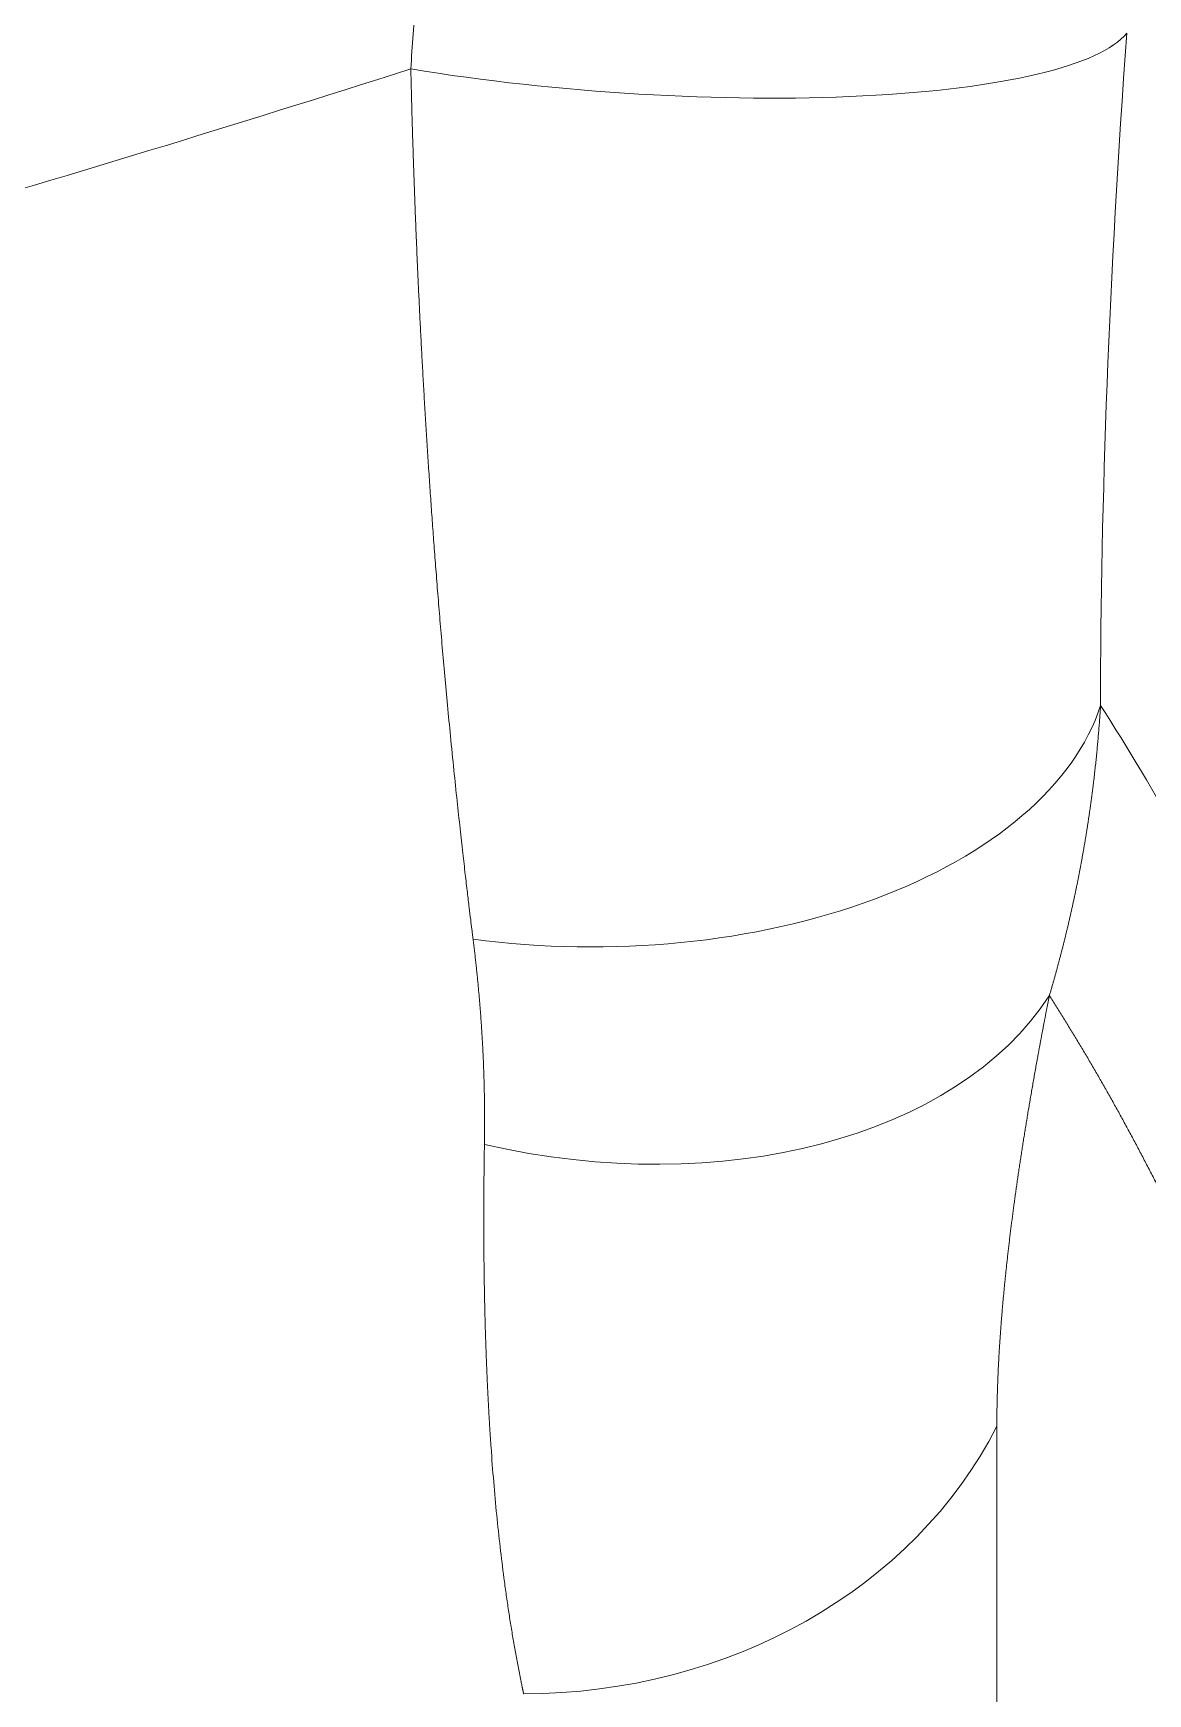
# Model space of a CAD drawing. Header units: millimetres. Extents: x 4664 to 8864, y -38 to 2932.
# Drawn here: x 5360.82 to 5366.45, y 1293.78 to 1302.17 of the extents above; entities that cross this region are included whole.
import ezdxf

# ---------------------------------------------------------------- set-up
doc = ezdxf.new("R2010")
doc.units = ezdxf.units.MM

msp = doc.modelspace()

# ---------------------------------------------------------------- linework, layer by layer
at = {"lineweight": 5}
msp.add_line((5365.6882, 1295.1337), (5365.6882, 1260.0111), dxfattribs=at)
for centre, major_axis, ratio, start_param, end_param in [((5363.7761, 1302.4413), (-2.6051, 0.1879), 0.219141, 1.173055, 2.987988), ((5363.6435, 1299.046), (-2.6119, 0.0017), 0.571163, 1.339377, 2.958709), ((5350.5356, 1195.8077), (12.9761, 105.0413), 0.153984, 5.979512, 6.102167), ((5363.5639, 1298.2356), (-2.5627, 0.5042), 0.665608, 1.52091, 2.880541), ((5363.2989, 1296.0491), (-2.6119, 0), 0.867625, 1.570796, 2.725761)]:
    msp.add_ellipse(centre, major_axis=major_axis, ratio=ratio, start_param=start_param, end_param=end_param, dxfattribs=at)
for points, knots in [([(5362.7291, 1301.9877), (5362.7369, 1302.1044), (5362.7526, 1302.3376), (5362.776, 1302.6872), (5362.7995, 1303.0365), (5362.8229, 1303.3854), (5362.8462, 1303.734), (5362.8695, 1304.0822), (5362.8928, 1304.4301), (5362.9161, 1304.7775), (5362.9393, 1305.1247), (5362.9625, 1305.4714), (5362.9857, 1305.8178), (5363.0088, 1306.1639), (5363.0319, 1306.5096), (5363.0549, 1306.8549), (5363.078, 1307.1999), (5363.101, 1307.5445), (5363.1239, 1307.8887), (5363.1468, 1308.2326), (5363.1697, 1308.5761), (5363.1926, 1308.9193), (5363.2154, 1309.2621), (5363.2382, 1309.6046), (5363.261, 1309.9466), (5363.2837, 1310.2884), (5363.3064, 1310.6298), (5363.3291, 1310.9708), (5363.3517, 1311.3114), (5363.3743, 1311.6517), (5363.3968, 1311.9917), (5363.4194, 1312.3312), (5363.4419, 1312.6704), (5363.4643, 1313.0093), (5363.4868, 1313.3478), (5363.5092, 1313.6859), (5363.5315, 1314.0237), (5363.5538, 1314.3611), (5363.5761, 1314.6982), (5363.5984, 1315.0349), (5363.6206, 1315.3712), (5363.6428, 1315.7072), (5363.665, 1316.0428), (5363.6871, 1316.3781), (5363.7092, 1316.713), (5363.7313, 1317.0475), (5363.7533, 1317.3817), (5363.7753, 1317.7156), (5363.7973, 1318.049), (5363.8192, 1318.3821), (5363.8411, 1318.7149), (5363.863, 1319.0473), (5363.8848, 1319.3793), (5363.9066, 1319.711), (5363.9284, 1320.0423), (5363.9501, 1320.3732), (5363.9718, 1320.7038), (5363.9935, 1321.034), (5364.0151, 1321.3639), (5364.0295, 1321.5837), (5364.0367, 1321.6935)], [0, 0, 0, 0, 0.01775, 0.035481, 0.053195, 0.070891, 0.088569, 0.10623, 0.123872, 0.141497, 0.159104, 0.176693, 0.194264, 0.211818, 0.229353, 0.246871, 0.264371, 0.281853, 0.299317, 0.316763, 0.334192, 0.351603, 0.368996, 0.386371, 0.403728, 0.421067, 0.438389, 0.455693, 0.472979, 0.490247, 0.507497, 0.524729, 0.541944, 0.559141, 0.57632, 0.593481, 0.610624, 0.62775, 0.644857, 0.661947, 0.679019, 0.696073, 0.71311, 0.730128, 0.747129, 0.764112, 0.781077, 0.798024, 0.814953, 0.831865, 0.848759, 0.865634, 0.882493, 0.899333, 0.916155, 0.93296, 0.949747, 0.966516, 0.983267, 1, 1, 1, 1]), ([(5341.3806, 1297.6062), (5342.2839, 1297.6857), (5343.193, 1297.7798), (5345.0203, 1297.9968), (5345.9386, 1298.1199), (5347.7821, 1298.395), (5348.7073, 1298.547), (5350.0985, 1298.7969), (5350.5628, 1298.8838), (5351.2598, 1299.0196), (5351.6084, 1299.0888), (5352.0154, 1299.172), (5352.2189, 1299.2142), (5352.3207, 1299.2355), (5352.3716, 1299.2461), (5352.397, 1299.2515), (5352.4097, 1299.2541), (5352.4161, 1299.2555), (5352.4193, 1299.2561), (5352.4209, 1299.2565), (5352.4217, 1299.2566), (5352.4221, 1299.2567), (5352.4222, 1299.2568), (5352.4223, 1299.2568), (5352.4224, 1299.2568), (5353.2474, 1299.4302), (5354.0827, 1299.6171), (5355.7716, 1300.0181), (5356.6251, 1300.2321), (5358.3471, 1300.6872), (5359.2157, 1300.9284), (5360.9646, 1301.4377), (5361.8448, 1301.7059), (5362.7291, 1301.9877)], [0, 0, 0, 0, 0.125, 0.125, 0.25, 0.25, 0.375, 0.375, 0.4375, 0.4375, 0.46875, 0.484375, 0.492187, 0.496094, 0.498047, 0.499023, 0.499512, 0.499756, 0.499878, 0.499939, 0.499969, 0.499985, 0.499992, 0.499992, 0.5, 0.5, 0.625, 0.625, 0.75, 0.75, 0.875, 0.875, 1, 1, 1, 1]), ([(5363.0435, 1297.5943), (5363.0428, 1297.6001), (5363.0407, 1297.6165), (5363.0367, 1297.6486), (5363.031, 1297.6953), (5363.0235, 1297.757), (5363.0143, 1297.8337), (5363.0035, 1297.9257), (5362.9912, 1298.0332), (5362.9774, 1298.1565), (5362.9623, 1298.2959), (5362.946, 1298.4517), (5362.9299, 1298.6129), (5362.9146, 1298.772), (5362.9009, 1298.9215), (5362.8882, 1299.0652), (5362.8765, 1299.2029), (5362.8657, 1299.3345), (5362.8558, 1299.4599), (5362.8468, 1299.5789), (5362.8398, 1299.6747), (5362.8344, 1299.7493), (5362.8305, 1299.8047), (5362.8267, 1299.8599), (5362.823, 1299.9149), (5362.8193, 1299.9696), (5362.8157, 1300.0241), (5362.8122, 1300.0784), (5362.8088, 1300.1324), (5362.8055, 1300.1863), (5362.8022, 1300.2398), (5362.799, 1300.2932), (5362.7959, 1300.3463), (5362.7929, 1300.3991), (5362.7899, 1300.4517), (5362.787, 1300.504), (5362.7842, 1300.5561), (5362.7814, 1300.6079), (5362.7788, 1300.6594), (5362.7762, 1300.7107), (5362.7736, 1300.7617), (5362.7712, 1300.8125), (5362.7688, 1300.863), (5362.7664, 1300.9132), (5362.7642, 1300.9631), (5362.762, 1301.0127), (5362.7598, 1301.0621), (5362.7578, 1301.1112), (5362.7558, 1301.16), (5362.7538, 1301.2085), (5362.7519, 1301.2567), (5362.7501, 1301.3046), (5362.7483, 1301.3523), (5362.7466, 1301.3996), (5362.745, 1301.4466), (5362.7434, 1301.4934), (5362.7418, 1301.5398), (5362.7403, 1301.586), (5362.7389, 1301.6318), (5362.7375, 1301.6774), (5362.7361, 1301.7226), (5362.7349, 1301.7676), (5362.7336, 1301.8122), (5362.7324, 1301.8565), (5362.7313, 1301.9005), (5362.7302, 1301.9442), (5362.7294, 1301.9733), (5362.7291, 1301.9877)], [0, 0, 0, 0, 0.004374, 0.012424, 0.024151, 0.039555, 0.058637, 0.081397, 0.107832, 0.137942, 0.171722, 0.209167, 0.250268, 0.286907, 0.321954, 0.355408, 0.387269, 0.41754, 0.44622, 0.473313, 0.49882, 0.511382, 0.52387, 0.536285, 0.548626, 0.560892, 0.573085, 0.585203, 0.597248, 0.609218, 0.621114, 0.632936, 0.644684, 0.656357, 0.667956, 0.679481, 0.690931, 0.702307, 0.713609, 0.724837, 0.73599, 0.747069, 0.758074, 0.769005, 0.779861, 0.790643, 0.801351, 0.811984, 0.822544, 0.83303, 0.843441, 0.853779, 0.864042, 0.874232, 0.884348, 0.89439, 0.904358, 0.914253, 0.924074, 0.933821, 0.943495, 0.953096, 0.962623, 0.972077, 0.981458, 0.990765, 1, 1, 1, 1]), ([(5366.2116, 1298.773), (5366.2113, 1298.7677), (5366.2107, 1298.7571), (5366.2096, 1298.7412), (5366.2086, 1298.7252), (5366.2074, 1298.7092), (5366.2063, 1298.6931), (5366.2051, 1298.677), (5366.2038, 1298.6609), (5366.2025, 1298.6447), (5366.2012, 1298.6285), (5366.1998, 1298.6123), (5366.1984, 1298.596), (5366.1969, 1298.5797), (5366.1954, 1298.5633), (5366.1939, 1298.547), (5366.1923, 1298.5305), (5366.1906, 1298.5141), (5366.189, 1298.4976), (5366.1872, 1298.4811), (5366.1854, 1298.4645), (5366.1836, 1298.4479), (5366.1817, 1298.4313), (5366.1798, 1298.4146), (5366.1778, 1298.3979), (5366.1758, 1298.3812), (5366.1738, 1298.3644), (5366.1717, 1298.3476), (5366.1695, 1298.3308), (5366.1673, 1298.3139), (5366.165, 1298.297), (5366.1627, 1298.2801), (5366.1604, 1298.2631), (5366.158, 1298.2461), (5366.1555, 1298.2291), (5366.153, 1298.2121), (5366.1504, 1298.195), (5366.1478, 1298.1779), (5366.1452, 1298.1607), (5366.1425, 1298.1435), (5366.1397, 1298.1263), (5366.1369, 1298.1091), (5366.134, 1298.0918), (5366.1311, 1298.0745), (5366.1281, 1298.0572), (5366.1251, 1298.0399), (5366.1221, 1298.0225), (5366.1189, 1298.0051), (5366.1157, 1297.9876), (5366.1125, 1297.9702), (5366.1092, 1297.9527), (5366.1059, 1297.9352), (5366.1025, 1297.9176), (5366.099, 1297.9001), (5366.0955, 1297.8825), (5366.092, 1297.8649), (5366.0884, 1297.8472), (5366.0847, 1297.8295), (5366.081, 1297.8119), (5366.0772, 1297.7941), (5366.0733, 1297.7764), (5366.0694, 1297.7586), (5366.0655, 1297.7409), (5366.0615, 1297.7231), (5366.0574, 1297.7052), (5366.0533, 1297.6874), (5366.0491, 1297.6695), (5366.0449, 1297.6516), (5366.0406, 1297.6337), (5366.0362, 1297.6158), (5366.0318, 1297.5978), (5366.0274, 1297.5799), (5366.0228, 1297.5619), (5366.0182, 1297.5439), (5366.0136, 1297.5258), (5366.0089, 1297.5078), (5366.0041, 1297.4897), (5365.9993, 1297.4716), (5365.9944, 1297.4535), (5365.9895, 1297.4354), (5365.9845, 1297.4173), (5365.9794, 1297.3991), (5365.9743, 1297.381), (5365.9691, 1297.3628), (5365.9639, 1297.3446), (5365.9586, 1297.3264), (5365.955, 1297.3143), (5365.9532, 1297.3082)], [0, 0, 0, 0, 0.010485, 0.021002, 0.03155, 0.04213, 0.05274, 0.063382, 0.074056, 0.08476, 0.095495, 0.106262, 0.11706, 0.127889, 0.138749, 0.14964, 0.160562, 0.171515, 0.182499, 0.193514, 0.20456, 0.215637, 0.226745, 0.237884, 0.249053, 0.260253, 0.271484, 0.282745, 0.294038, 0.30536, 0.316714, 0.328098, 0.339512, 0.350957, 0.362433, 0.373939, 0.385475, 0.397041, 0.408638, 0.420265, 0.431923, 0.44361, 0.455328, 0.467076, 0.478853, 0.490661, 0.502499, 0.514367, 0.526264, 0.538191, 0.550149, 0.562135, 0.574152, 0.586198, 0.598274, 0.610379, 0.622514, 0.634678, 0.646872, 0.659095, 0.671347, 0.683628, 0.695939, 0.708279, 0.720648, 0.733046, 0.745472, 0.757928, 0.770413, 0.782926, 0.795468, 0.808039, 0.820638, 0.833266, 0.845923, 0.858607, 0.871321, 0.884062, 0.896832, 0.90963, 0.922456, 0.93531, 0.948193, 0.961103, 0.974041, 0.987006, 1, 1, 1, 1]), ([(5363.1009, 1296.557), (5363.101, 1296.5616), (5363.1011, 1296.5709), (5363.1013, 1296.5848), (5363.1015, 1296.5987), (5363.1017, 1296.6126), (5363.1018, 1296.6265), (5363.1019, 1296.6404), (5363.1019, 1296.6543), (5363.1019, 1296.6682), (5363.1019, 1296.6821), (5363.1019, 1296.696), (5363.1019, 1296.7099), (5363.1018, 1296.7238), (5363.1017, 1296.7377), (5363.1015, 1296.7516), (5363.1014, 1296.7655), (5363.1012, 1296.7794), (5363.101, 1296.7933), (5363.1007, 1296.8072), (5363.1004, 1296.8211), (5363.1001, 1296.8349), (5363.0998, 1296.8488), (5363.0995, 1296.8627), (5363.0991, 1296.8766), (5363.0987, 1296.8905), (5363.0982, 1296.9044), (5363.0978, 1296.9182), (5363.0973, 1296.9321), (5363.0968, 1296.946), (5363.0962, 1296.9599), (5363.0957, 1296.9737), (5363.0951, 1296.9876), (5363.0944, 1297.0015), (5363.0938, 1297.0153), (5363.0931, 1297.0292), (5363.0924, 1297.0431), (5363.0917, 1297.0569), (5363.091, 1297.0708), (5363.0902, 1297.0846), (5363.0894, 1297.0985), (5363.0885, 1297.1123), (5363.0877, 1297.1262), (5363.0868, 1297.14), (5363.0859, 1297.1538), (5363.085, 1297.1677), (5363.084, 1297.1815), (5363.083, 1297.1953), (5363.082, 1297.2091), (5363.081, 1297.2229), (5363.0799, 1297.2368), (5363.0788, 1297.2506), (5363.0777, 1297.2644), (5363.0766, 1297.2782), (5363.0754, 1297.292), (5363.0742, 1297.3058), (5363.073, 1297.3196), (5363.0718, 1297.3333), (5363.0705, 1297.3471), (5363.0692, 1297.3609), (5363.0679, 1297.3747), (5363.0666, 1297.3884), (5363.0652, 1297.4022), (5363.0638, 1297.4159), (5363.0624, 1297.4297), (5363.0609, 1297.4434), (5363.0595, 1297.4572), (5363.058, 1297.4709), (5363.0565, 1297.4847), (5363.0549, 1297.4984), (5363.0534, 1297.5121), (5363.0518, 1297.5258), (5363.0502, 1297.5395), (5363.0485, 1297.5532), (5363.0469, 1297.5669), (5363.0452, 1297.5806), (5363.0441, 1297.5898), (5363.0435, 1297.5943)], [0, 0, 0, 0, 0.014068, 0.028115, 0.042142, 0.056148, 0.070134, 0.0841, 0.098045, 0.111971, 0.125875, 0.13976, 0.153624, 0.167468, 0.181292, 0.195096, 0.20888, 0.222643, 0.236387, 0.25011, 0.263813, 0.277496, 0.29116, 0.304803, 0.318426, 0.33203, 0.345613, 0.359177, 0.372721, 0.386245, 0.399749, 0.413234, 0.426698, 0.440143, 0.453568, 0.466974, 0.48036, 0.493726, 0.507073, 0.5204, 0.533708, 0.546996, 0.560265, 0.573514, 0.586744, 0.599954, 0.613145, 0.626316, 0.639469, 0.652602, 0.665715, 0.67881, 0.691885, 0.704941, 0.717978, 0.730996, 0.743994, 0.756974, 0.769934, 0.782876, 0.795798, 0.808702, 0.821587, 0.834452, 0.847299, 0.860127, 0.872936, 0.885727, 0.898498, 0.911251, 0.923986, 0.936701, 0.949398, 0.962076, 0.974736, 0.987377, 1, 1, 1, 1]), ([(5365.9532, 1297.3082), (5365.9521, 1297.3027), (5365.9499, 1297.2916), (5365.9467, 1297.275), (5365.9434, 1297.2584), (5365.9402, 1297.2419), (5365.937, 1297.2254), (5365.9338, 1297.209), (5365.9307, 1297.1926), (5365.9275, 1297.1762), (5365.9244, 1297.1599), (5365.9213, 1297.1436), (5365.9182, 1297.1273), (5365.9152, 1297.1111), (5365.9121, 1297.095), (5365.9091, 1297.0788), (5365.9061, 1297.0628), (5365.9031, 1297.0467), (5365.9002, 1297.0307), (5365.8973, 1297.0147), (5365.8943, 1296.9988), (5365.8914, 1296.9829), (5365.8886, 1296.9671), (5365.8857, 1296.9513), (5365.8829, 1296.9355), (5365.8801, 1296.9198), (5365.8773, 1296.9041), (5365.8745, 1296.8884), (5365.8718, 1296.8728), (5365.869, 1296.8572), (5365.8663, 1296.8417), (5365.8636, 1296.8262), (5365.861, 1296.8107), (5365.8583, 1296.7953), (5365.8557, 1296.78), (5365.8531, 1296.7646), (5365.8505, 1296.7493), (5365.8479, 1296.7341), (5365.8454, 1296.7188), (5365.8429, 1296.7037), (5365.8404, 1296.6885), (5365.8379, 1296.6734), (5365.8354, 1296.6584), (5365.833, 1296.6433), (5365.8305, 1296.6284), (5365.8281, 1296.6134), (5365.8258, 1296.5985), (5365.8234, 1296.5836), (5365.8211, 1296.5688), (5365.8187, 1296.554), (5365.8164, 1296.5393), (5365.8142, 1296.5246), (5365.8119, 1296.5099), (5365.8097, 1296.4953), (5365.8074, 1296.4807), (5365.8052, 1296.4661), (5365.8031, 1296.4516), (5365.8009, 1296.4371), (5365.7988, 1296.4227), (5365.7966, 1296.4083), (5365.7945, 1296.394), (5365.7925, 1296.3796), (5365.7904, 1296.3654), (5365.7884, 1296.3511), (5365.7864, 1296.3369), (5365.7844, 1296.3228), (5365.7824, 1296.3086), (5365.7805, 1296.2946), (5365.7785, 1296.2805), (5365.7766, 1296.2665), (5365.7747, 1296.2526), (5365.7728, 1296.2386), (5365.771, 1296.2247), (5365.7692, 1296.2109), (5365.7674, 1296.1971), (5365.7656, 1296.1833), (5365.7638, 1296.1696), (5365.762, 1296.1559), (5365.7603, 1296.1422), (5365.7586, 1296.1286), (5365.7569, 1296.1151), (5365.7553, 1296.1015), (5365.7536, 1296.088), (5365.752, 1296.0746), (5365.7504, 1296.0611), (5365.7488, 1296.0478), (5365.7472, 1296.0344), (5365.7457, 1296.0211), (5365.7442, 1296.0079), (5365.7427, 1295.9946), (5365.7412, 1295.9814), (5365.7397, 1295.9683), (5365.7383, 1295.9552), (5365.7369, 1295.9421), (5365.7355, 1295.9291), (5365.7341, 1295.9161), (5365.7327, 1295.9031), (5365.7314, 1295.8902), (5365.7301, 1295.8774), (5365.7288, 1295.8645), (5365.7275, 1295.8517), (5365.7262, 1295.839), (5365.725, 1295.8262), (5365.7238, 1295.8136), (5365.7226, 1295.8009), (5365.7214, 1295.7883), (5365.7202, 1295.7758), (5365.7191, 1295.7632), (5365.718, 1295.7507), (5365.7169, 1295.7383), (5365.7158, 1295.7259), (5365.7148, 1295.7135), (5365.7137, 1295.7012), (5365.7127, 1295.6889), (5365.7117, 1295.6766), (5365.7108, 1295.6644), (5365.7098, 1295.6522), (5365.7089, 1295.6401), (5365.708, 1295.628), (5365.7071, 1295.6159), (5365.7062, 1295.6039), (5365.7054, 1295.5919), (5365.7045, 1295.58), (5365.7037, 1295.5681), (5365.7029, 1295.5562), (5365.7022, 1295.5444), (5365.7014, 1295.5326), (5365.7007, 1295.5208), (5365.7, 1295.5091), (5365.6993, 1295.4974), (5365.6986, 1295.4858), (5365.698, 1295.4742), (5365.6974, 1295.4626), (5365.6968, 1295.4511), (5365.6962, 1295.4396), (5365.6956, 1295.4282), (5365.6951, 1295.4168), (5365.6946, 1295.4054), (5365.6941, 1295.3941), (5365.6936, 1295.3828), (5365.6931, 1295.3715), (5365.6927, 1295.3603), (5365.6923, 1295.3491), (5365.6919, 1295.338), (5365.6915, 1295.3269), (5365.6911, 1295.3158), (5365.6908, 1295.3048), (5365.6905, 1295.2938), (5365.6902, 1295.2829), (5365.6899, 1295.272), (5365.6896, 1295.2611), (5365.6894, 1295.2503), (5365.6892, 1295.2395), (5365.689, 1295.2287), (5365.6888, 1295.218), (5365.6887, 1295.2073), (5365.6885, 1295.1967), (5365.6884, 1295.1861), (5365.6883, 1295.1755), (5365.6883, 1295.165), (5365.6882, 1295.1545), (5365.6882, 1295.1441), (5365.6882, 1295.1371), (5365.6882, 1295.1337)], [0, 0, 0, 0, 0.006543, 0.013081, 0.019612, 0.026138, 0.032658, 0.039173, 0.045681, 0.052184, 0.058681, 0.065173, 0.071659, 0.07814, 0.084615, 0.091084, 0.097549, 0.104007, 0.11046, 0.116908, 0.123351, 0.129788, 0.13622, 0.142647, 0.149068, 0.155484, 0.161895, 0.168301, 0.174702, 0.181098, 0.187489, 0.193875, 0.200256, 0.206631, 0.213002, 0.219369, 0.22573, 0.232086, 0.238438, 0.244785, 0.251127, 0.257465, 0.263797, 0.270126, 0.276449, 0.282768, 0.289083, 0.295393, 0.301699, 0.308, 0.314297, 0.320589, 0.326877, 0.333161, 0.339441, 0.345716, 0.351987, 0.358254, 0.364517, 0.370776, 0.37703, 0.383281, 0.389528, 0.39577, 0.402009, 0.408244, 0.414475, 0.420702, 0.426926, 0.433145, 0.439361, 0.445573, 0.451782, 0.457987, 0.464188, 0.470386, 0.47658, 0.482771, 0.488958, 0.495142, 0.501323, 0.5075, 0.513674, 0.519845, 0.526012, 0.532176, 0.538337, 0.544495, 0.55065, 0.556801, 0.56295, 0.569095, 0.575238, 0.581378, 0.587515, 0.593649, 0.59978, 0.605908, 0.612034, 0.618157, 0.624277, 0.630394, 0.636509, 0.642622, 0.648731, 0.654839, 0.660944, 0.667046, 0.673146, 0.679244, 0.685339, 0.691432, 0.697523, 0.703612, 0.709698, 0.715782, 0.721864, 0.727945, 0.734023, 0.740099, 0.746173, 0.752245, 0.758315, 0.764384, 0.77045, 0.776515, 0.782578, 0.78864, 0.794699, 0.800757, 0.806814, 0.812869, 0.818922, 0.824974, 0.831025, 0.837074, 0.843121, 0.849168, 0.855213, 0.861257, 0.867299, 0.873341, 0.879381, 0.88542, 0.891458, 0.897495, 0.903531, 0.909566, 0.9156, 0.921633, 0.927665, 0.933697, 0.939728, 0.945758, 0.951787, 0.957816, 0.963843, 0.969871, 0.975898, 0.981924, 0.98795, 0.993975, 1, 1, 1, 1]), ([(5367.397, 1294.2211), (5367.3947, 1294.2276), (5367.3901, 1294.2405), (5367.3832, 1294.2599), (5367.3762, 1294.2793), (5367.3693, 1294.2986), (5367.3624, 1294.3179), (5367.3555, 1294.3371), (5367.3485, 1294.3563), (5367.3416, 1294.3755), (5367.3346, 1294.3947), (5367.3276, 1294.4138), (5367.3207, 1294.4329), (5367.3137, 1294.452), (5367.3067, 1294.471), (5367.2997, 1294.49), (5367.2927, 1294.509), (5367.2857, 1294.5279), (5367.2786, 1294.5468), (5367.2716, 1294.5657), (5367.2646, 1294.5845), (5367.2575, 1294.6033), (5367.2505, 1294.6221), (5367.2434, 1294.6408), (5367.2364, 1294.6596), (5367.2293, 1294.6782), (5367.2222, 1294.6969), (5367.2151, 1294.7155), (5367.208, 1294.7341), (5367.2009, 1294.7526), (5367.1938, 1294.7712), (5367.1867, 1294.7896), (5367.1796, 1294.8081), (5367.1724, 1294.8265), (5367.1653, 1294.8449), (5367.1581, 1294.8633), (5367.151, 1294.8816), (5367.1438, 1294.8999), (5367.1366, 1294.9182), (5367.1295, 1294.9364), (5367.1223, 1294.9546), (5367.1151, 1294.9728), (5367.1079, 1294.9909), (5367.1007, 1295.009), (5367.0935, 1295.0271), (5367.0862, 1295.0451), (5367.079, 1295.0631), (5367.0718, 1295.0811), (5367.0645, 1295.099), (5367.0573, 1295.1169), (5367.05, 1295.1348), (5367.0427, 1295.1526), (5367.0355, 1295.1704), (5367.0282, 1295.1882), (5367.0209, 1295.2059), (5367.0136, 1295.2236), (5367.0063, 1295.2413), (5366.999, 1295.259), (5366.9916, 1295.2766), (5366.9843, 1295.2941), (5366.977, 1295.3117), (5366.9696, 1295.3292), (5366.9623, 1295.3467), (5366.9549, 1295.3641), (5366.9475, 1295.3815), (5366.9402, 1295.3989), (5366.9328, 1295.4162), (5366.9254, 1295.4335), (5366.918, 1295.4508), (5366.9106, 1295.4681), (5366.9032, 1295.4853), (5366.8957, 1295.5024), (5366.8883, 1295.5196), (5366.8809, 1295.5367), (5366.8734, 1295.5538), (5366.866, 1295.5708), (5366.8585, 1295.5878), (5366.8511, 1295.6048), (5366.8436, 1295.6217), (5366.8361, 1295.6387), (5366.8286, 1295.6555), (5366.8211, 1295.6724), (5366.8136, 1295.6892), (5366.8061, 1295.7059), (5366.7986, 1295.7227), (5366.7911, 1295.7394), (5366.7835, 1295.7561), (5366.776, 1295.7727), (5366.7684, 1295.7893), (5366.7609, 1295.8059), (5366.7533, 1295.8224), (5366.7457, 1295.8389), (5366.7382, 1295.8554), (5366.7306, 1295.8718), (5366.723, 1295.8882), (5366.7154, 1295.9046), (5366.7078, 1295.9209), (5366.6976, 1295.9428), (5366.6847, 1295.9701), (5366.6692, 1296.0029), (5366.6537, 1296.0356), (5366.6381, 1296.0681), (5366.6225, 1296.1005), (5366.6069, 1296.1327), (5366.5912, 1296.1649), (5366.5755, 1296.1968), (5366.5598, 1296.2287), (5366.544, 1296.2604), (5366.5282, 1296.292), (5366.5124, 1296.3234), (5366.4965, 1296.3547), (5366.4806, 1296.3859), (5366.4646, 1296.4169), (5366.4486, 1296.4478), (5366.4326, 1296.4785), (5366.4166, 1296.5091), (5366.4005, 1296.5396), (5366.3844, 1296.5699), (5366.3682, 1296.6001), (5366.352, 1296.6301), (5366.3358, 1296.66), (5366.3196, 1296.6898), (5366.3033, 1296.7194), (5366.287, 1296.7489), (5366.2706, 1296.7782), (5366.2542, 1296.8074), (5366.2378, 1296.8365), (5366.2213, 1296.8654), (5366.2048, 1296.8942), (5366.1883, 1296.9228), (5366.1717, 1296.9513), (5366.1551, 1296.9796), (5366.1385, 1297.0078), (5366.1218, 1297.0358), (5366.1051, 1297.0637), (5366.0884, 1297.0915), (5366.0716, 1297.1191), (5366.0548, 1297.1466), (5366.0379, 1297.1739), (5366.0211, 1297.201), (5366.0042, 1297.2281), (5365.9872, 1297.2549), (5365.9702, 1297.2817), (5365.9589, 1297.2994), (5365.9532, 1297.3082)], [0, 0, 0, 0, 0.005143, 0.010288, 0.015434, 0.020581, 0.02573, 0.03088, 0.036031, 0.041184, 0.046339, 0.051494, 0.056651, 0.06181, 0.06697, 0.072131, 0.077294, 0.082458, 0.087623, 0.09279, 0.097958, 0.103128, 0.108299, 0.113472, 0.118645, 0.123821, 0.128997, 0.134175, 0.139354, 0.144535, 0.149717, 0.154901, 0.160086, 0.165272, 0.17046, 0.175649, 0.180839, 0.186031, 0.191224, 0.196419, 0.201615, 0.206812, 0.212011, 0.217211, 0.222412, 0.227615, 0.232819, 0.238025, 0.243232, 0.24844, 0.25365, 0.258861, 0.264073, 0.269287, 0.274502, 0.279719, 0.284937, 0.290156, 0.295377, 0.300599, 0.305822, 0.311047, 0.316273, 0.3215, 0.326729, 0.331959, 0.337191, 0.342424, 0.347658, 0.352894, 0.358131, 0.363369, 0.368609, 0.37385, 0.379093, 0.384336, 0.389582, 0.394828, 0.400076, 0.405325, 0.410576, 0.415828, 0.421081, 0.426336, 0.431592, 0.436849, 0.442108, 0.447368, 0.452629, 0.457892, 0.463156, 0.468422, 0.473688, 0.478956, 0.484226, 0.489497, 0.494769, 0.500042, 0.510734, 0.521434, 0.532141, 0.542857, 0.55358, 0.564312, 0.575051, 0.585798, 0.596553, 0.607317, 0.618088, 0.628867, 0.639653, 0.650448, 0.661251, 0.672061, 0.682879, 0.693706, 0.70454, 0.715381, 0.726231, 0.737089, 0.747954, 0.758827, 0.769708, 0.780597, 0.791494, 0.802398, 0.81331, 0.82423, 0.835158, 0.846093, 0.857036, 0.867987, 0.878946, 0.889912, 0.900886, 0.911868, 0.922858, 0.933855, 0.94486, 0.955873, 0.966893, 0.977921, 0.988957, 1, 1, 1, 1]), ([(5363.2986, 1293.7832), (5363.2986, 1293.7833), (5363.2986, 1293.7834), (5363.2986, 1293.7834), (5363.2985, 1293.7836), (5363.2985, 1293.7838), (5363.2984, 1293.7841), (5363.2984, 1293.7845), (5363.2983, 1293.785), (5363.2982, 1293.7855), (5363.2981, 1293.7861), (5363.2979, 1293.7868), (5363.2978, 1293.7875), (5363.2976, 1293.7883), (5363.2974, 1293.7892), (5363.2972, 1293.7902), (5363.297, 1293.7912), (5363.2968, 1293.7923), (5363.2966, 1293.7934), (5363.2963, 1293.7947), (5363.296, 1293.796), (5363.2958, 1293.7974), (5363.2955, 1293.7988), (5363.2952, 1293.8003), (5363.2948, 1293.8019), (5363.2945, 1293.8036), (5363.2941, 1293.8053), (5363.2937, 1293.8071), (5363.2934, 1293.809), (5363.293, 1293.8109), (5363.2925, 1293.813), (5363.2921, 1293.815), (5363.291, 1293.8203), (5363.2893, 1293.8286), (5363.2869, 1293.8402), (5363.283, 1293.8594), (5363.2775, 1293.8866), (5363.2684, 1293.9334), (5363.2574, 1293.9929), (5363.2447, 1294.0653), (5363.2326, 1294.1389), (5363.221, 1294.2136), (5363.2099, 1294.29), (5363.196, 1294.3925), (5363.1799, 1294.5232), (5363.1626, 1294.6849), (5363.1473, 1294.853), (5363.1378, 1294.9769), (5363.1326, 1295.0525), (5363.1309, 1295.0776), (5363.1293, 1295.1028), (5363.1277, 1295.1282), (5363.1261, 1295.1537), (5363.1246, 1295.1793), (5363.1231, 1295.2051), (5363.1217, 1295.2311), (5363.1203, 1295.2572), (5363.119, 1295.2834), (5363.1176, 1295.3098), (5363.1164, 1295.3364), (5363.1151, 1295.3631), (5363.1139, 1295.39), (5363.1128, 1295.417), (5363.1117, 1295.4441), (5363.1106, 1295.4715), (5363.1096, 1295.4989), (5363.1086, 1295.5265), (5363.1076, 1295.5543), (5363.1067, 1295.5822), (5363.1058, 1295.6103), (5363.105, 1295.6386), (5363.1042, 1295.6669), (5363.1035, 1295.6955), (5363.1028, 1295.7242), (5363.1022, 1295.753), (5363.1015, 1295.782), (5363.101, 1295.8112), (5363.1004, 1295.8405), (5363.1, 1295.8699), (5363.0995, 1295.8995), (5363.0991, 1295.9293), (5363.0988, 1295.9592), (5363.0985, 1295.9893), (5363.0982, 1296.0195), (5363.098, 1296.0499), (5363.0978, 1296.0804), (5363.0977, 1296.1111), (5363.0976, 1296.142), (5363.0976, 1296.173), (5363.0976, 1296.2041), (5363.0977, 1296.2354), (5363.0978, 1296.2669), (5363.0979, 1296.2985), (5363.0982, 1296.3303), (5363.0984, 1296.3622), (5363.0987, 1296.3943), (5363.099, 1296.4265), (5363.0994, 1296.4589), (5363.0999, 1296.4914), (5363.1004, 1296.5241), (5363.1007, 1296.546), (5363.1009, 1296.557)], [0, 0, 0, 0, 0.000015, 0.000065, 0.000147, 0.000262, 0.000409, 0.000588, 0.0008, 0.001044, 0.001321, 0.001631, 0.001973, 0.002347, 0.002754, 0.003194, 0.003666, 0.00417, 0.004707, 0.005277, 0.005879, 0.006514, 0.007181, 0.007881, 0.008613, 0.009378, 0.010175, 0.011005, 0.011868, 0.012763, 0.013691, 0.014651, 0.015644, 0.020881, 0.026142, 0.031428, 0.047151, 0.062948, 0.094305, 0.125812, 0.156905, 0.188129, 0.219484, 0.250968, 0.312268, 0.374207, 0.436777, 0.499971, 0.508862, 0.517775, 0.526709, 0.535664, 0.54464, 0.553637, 0.562655, 0.571694, 0.580755, 0.589836, 0.598939, 0.608062, 0.617207, 0.626372, 0.635559, 0.644767, 0.653995, 0.663245, 0.672515, 0.681806, 0.691118, 0.700451, 0.709805, 0.71918, 0.728576, 0.737992, 0.747429, 0.756887, 0.766365, 0.775865, 0.785384, 0.794925, 0.804486, 0.814068, 0.82367, 0.833293, 0.842937, 0.852601, 0.862285, 0.87199, 0.881715, 0.891461, 0.901227, 0.911013, 0.92082, 0.930647, 0.940494, 0.950361, 0.960249, 0.970156, 0.980084, 0.990032, 1, 1, 1, 1])]:
    msp.add_open_spline(points, degree=3, knots=knots, dxfattribs=at)
msp.add_open_spline([(5366.3442, 1302.1683), (5366.2555, 1300.9388), (5366.2123, 1299.8092), (5366.2116, 1298.773)], degree=3, dxfattribs=at)

doc.saveas('drawing.dxf')
